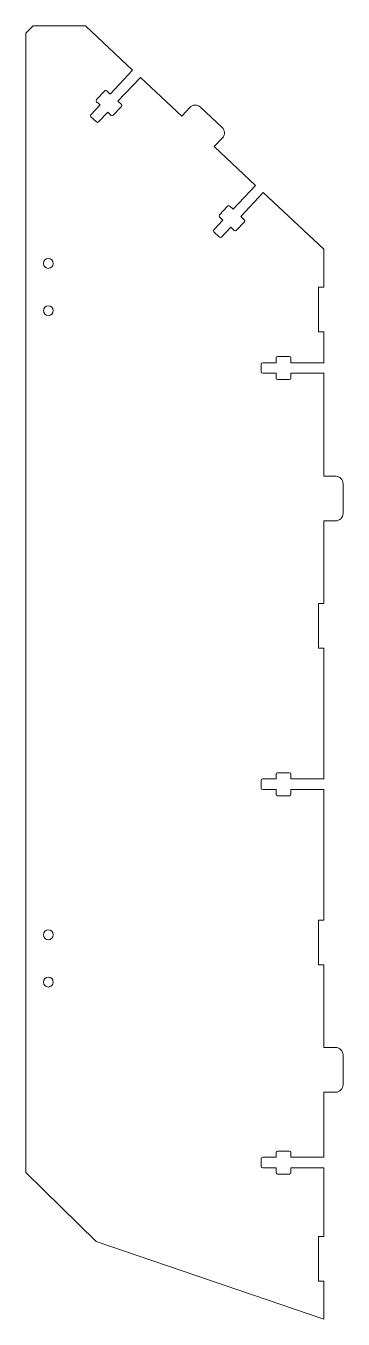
# Model space of a CAD drawing. Header units: millimetres. Extents: x -100 to 7, y 0 to 434.
import ezdxf

# ---------------------------------------------------------------- set-up
doc = ezdxf.new("R2010")
doc.units = ezdxf.units.MM

msp = doc.modelspace()

# ---------------------------------------------------------------- linework, layer by layer
at = {"color": 7, "linetype": 'Continuous', "lineweight": 15}
for p, q in [((-97.5, 434.2), (-100, 431.7)), ((-80, 434.2), (-97.5, 434.2)), ((-64.15, 419.34), (-80, 434.2)), ((-100, 431.7), (-100, 49.2)), ((-71.67, 411.31), (-64.15, 419.34)), ((-61.56, 416.91), (-69.08, 408.88)), ((-47.69, 403.91), (-61.56, 416.91)), ((-76.27, 409.45), (-73.53, 412.37)), ((-75.09, 407.66), (-76.24, 408.75)), ((-72.83, 412.4), (-71.67, 411.31)), ((-69.08, 408.88), (-67.92, 407.8)), ((-78.17, 404.38), (-75.09, 407.66)), ((-72.5, 405.24), (-75.58, 401.95)), ((-71.34, 404.15), (-72.5, 405.24)), ((-67.9, 407.09), (-70.64, 404.17)), ((-47.69, 403.91), (-44.96, 406.83)), ((-41.42, 406.95), (-34.13, 400.11)), ((-76.28, 401.93), (-78.14, 403.67)), ((-34.02, 396.57), (-36.75, 393.65)), ((-22.89, 380.66), (-36.75, 393.65)), ((-30.41, 372.63), (-22.89, 380.66)), ((-20.3, 378.23), (-27.82, 370.21)), ((0, 359.2), (-20.3, 378.23)), ((-35.01, 370.78), (-32.28, 373.7)), ((-31.57, 373.72), (-30.41, 372.63)), ((-33.83, 368.99), (-34.99, 370.07)), ((-27.82, 370.21), (-26.67, 369.12)), ((-36.91, 365.7), (-33.83, 368.99)), ((-35.03, 363.25), (-36.89, 365)), ((-31.24, 366.56), (-34.32, 363.28)), ((-30.09, 365.47), (-31.24, 366.56)), ((-26.64, 368.42), (-29.38, 365.5)), ((0, 346.5), (0, 359.2)), ((0, 346.5), (-1.75, 346.5)), ((-1.75, 346.5), (-1.75, 331.5)), ((-1.75, 331.5), (0, 331.5)), ((0, 321.1), (0, 331.5)), ((-16, 321.1), (-16, 322.69)), ((-15.5, 323.19), (-11.5, 323.19)), ((-11, 322.69), (-11, 321.1)), ((-21, 318.05), (-21, 320.6)), ((-20.5, 321.1), (-16, 321.1)), ((-16, 317.55), (-20.5, 317.55)), ((-16, 315.96), (-16, 317.55)), ((-11, 321.1), (0, 321.1)), ((-11, 317.55), (-11, 315.96)), ((0, 317.55), (-11, 317.55)), ((0, 283), (0, 317.55)), ((-11.5, 315.46), (-15.5, 315.46)), ((4, 283), (0, 283)), ((6.5, 270.5), (6.5, 280.5)), ((4, 268), (0, 268)), ((0, 240.23), (0, 268)), ((0, 240.23), (-1.75, 240.23)), ((-1.75, 240.23), (-1.75, 225.23)), ((-1.75, 225.23), (0, 225.23)), ((0, 181.38), (0, 225.23)), ((-16, 181.38), (-16, 182.96)), ((-15.5, 183.46), (-11.5, 183.46)), ((-11, 182.96), (-11, 181.38)), ((-21, 178.32), (-21, 180.88)), ((-20.5, 181.38), (-16, 181.38)), ((-11, 181.38), (0, 181.38)), ((-16, 177.82), (-20.5, 177.82)), ((-16, 176.24), (-16, 177.82)), ((-11.5, 175.74), (-15.5, 175.74)), ((-11, 177.82), (-11, 176.24)), ((0, 177.82), (-11, 177.82)), ((0, 133.97), (0, 177.82)), ((0, 133.97), (-1.75, 133.97)), ((-1.75, 133.97), (-1.75, 118.97)), ((-1.75, 118.97), (0, 118.97)), ((0, 91.2), (0, 118.97)), ((4, 91.2), (0, 91.2)), ((6.5, 78.7), (6.5, 88.7)), ((4, 76.2), (0, 76.2)), ((0, 54.35), (0, 76.2)), ((-21, 51.3), (-21, 53.85)), ((-20.5, 54.35), (-16, 54.35)), ((-16, 54.35), (-16, 55.94)), ((-15.5, 56.44), (-11.5, 56.44)), ((-11, 55.94), (-11, 54.35)), ((-11, 54.35), (0, 54.35)), ((-100, 49.2), (-76.35, 26.11)), ((-16, 50.8), (-20.5, 50.8)), ((-16, 49.22), (-16, 50.8)), ((-11.5, 48.72), (-15.5, 48.72)), ((-11, 50.8), (-11, 49.22)), ((0, 50.8), (-11, 50.8)), ((0, 27.7), (0, 50.8)), ((-76.35, 26.11), (0, 0)), ((0, 27.7), (-1.75, 27.7)), ((-1.75, 27.7), (-1.75, 12.7)), ((-1.75, 12.7), (0, 12.7)), ((0, 0), (0, 12.7))]:
    msp.add_line(p, q, dxfattribs=at)
for centre in [(-92.46, 354.44), (-92.46, 338.56), (-92.46, 129.04), (-92.46, 113.16)]:
    msp.add_circle(centre, 1.66, dxfattribs=at)
for centre, radius, start, end in [((-73.17, 412.03), 0.5, 46.8476, 136.8476), ((-75.9, 409.11), 0.5, 136.8476, 226.8476), ((-77.8, 404.04), 0.5, 136.8476, 226.8476), ((-71, 404.52), 0.5, 226.8476, 316.8476), ((-68.26, 407.43), 0.5, 316.8476, 46.8476), ((-43.13, 405.12), 2.5, 46.8476, 136.8476), ((-75.94, 402.29), 0.5, 226.8476, 316.8476), ((-35.84, 398.28), 2.5, 316.8476, 46.8476), ((-31.91, 373.35), 0.5, 46.8476, 136.8476), ((-34.65, 370.44), 0.5, 136.8476, 226.8476), ((-27.01, 368.76), 0.5, 316.8476, 46.8476), ((-36.55, 365.36), 0.5, 136.8476, 226.8476), ((-29.74, 365.84), 0.5, 226.8476, 316.8476), ((-34.69, 363.62), 0.5, 226.8476, 316.8476), ((-15.5, 322.69), 0.5, 90, 180), ((-11.5, 322.69), 0.5, 0, 90), ((-20.5, 320.6), 0.5, 90, 180), ((-20.5, 318.05), 0.5, 180, 270), ((-15.5, 315.96), 0.5, 180, 270), ((-11.5, 315.96), 0.5, 270, 0), ((4, 280.5), 2.5, 0, 90), ((4, 270.5), 2.5, 270, 0), ((-15.5, 182.96), 0.5, 90, 180), ((-11.5, 182.96), 0.5, 0, 90), ((-20.5, 180.88), 0.5, 90, 180), ((-20.5, 178.32), 0.5, 180, 270), ((-15.5, 176.24), 0.5, 180, 270), ((-11.5, 176.24), 0.5, 270, 360), ((4, 88.7), 2.5, 0, 90), ((4, 78.7), 2.5, 270, 0), ((-20.5, 53.85), 0.5, 90, 180), ((-15.5, 55.94), 0.5, 90, 180), ((-11.5, 55.94), 0.5, 360, 90), ((-20.5, 51.3), 0.5, 180, 270), ((-15.5, 49.22), 0.5, 180, 270), ((-11.5, 49.22), 0.5, 270, 0)]:
    msp.add_arc(centre, radius, start, end, dxfattribs=at)

doc.saveas('drawing.dxf')
